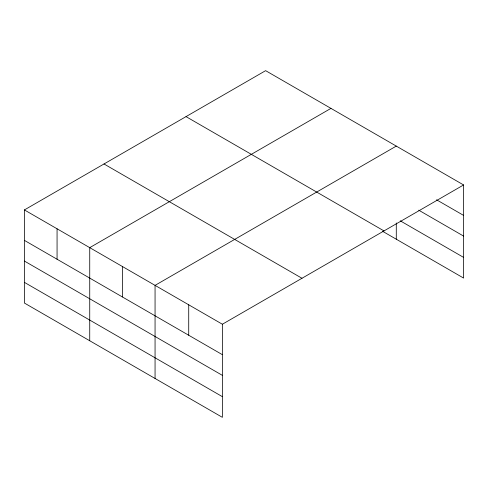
<?xml version="1.0" encoding="UTF-8"?>
<svg xmlns="http://www.w3.org/2000/svg" width="488" height="488" viewBox="0 0 488 488"><rect width="100%" height="100%" fill="white"/><g stroke="black" fill="none" stroke-linecap="round" stroke-linejoin="round"><path stroke-width="0.73" d="M382.568 231.288L463.6 278.069L463.6 184.958L265.625 70.662L24.4 209.931L24.4 303.042L222.375 417.338L222.375 324.233L24.4 209.931M330.955 108.379L89.731 247.648L89.731 340.758M396.286 146.101L155.062 285.37L155.062 378.475M222.375 324.233L463.6 184.958M436.54 199.787L463.6 215.403M418.728 210.175L463.6 236.082M400.245 220.814L463.6 257.389M186.019 116.62L383.995 230.922M104.005 163.974L301.981 278.27M24.4 240.377L222.375 354.678M24.4 261.056L222.375 375.357M24.4 282.363L222.375 396.659M396.286 222.961L396.286 239.205M188.722 304.799L188.722 335.244M122.397 266.509L122.397 296.954M57.066 228.793L57.066 259.238"/></g></svg>
